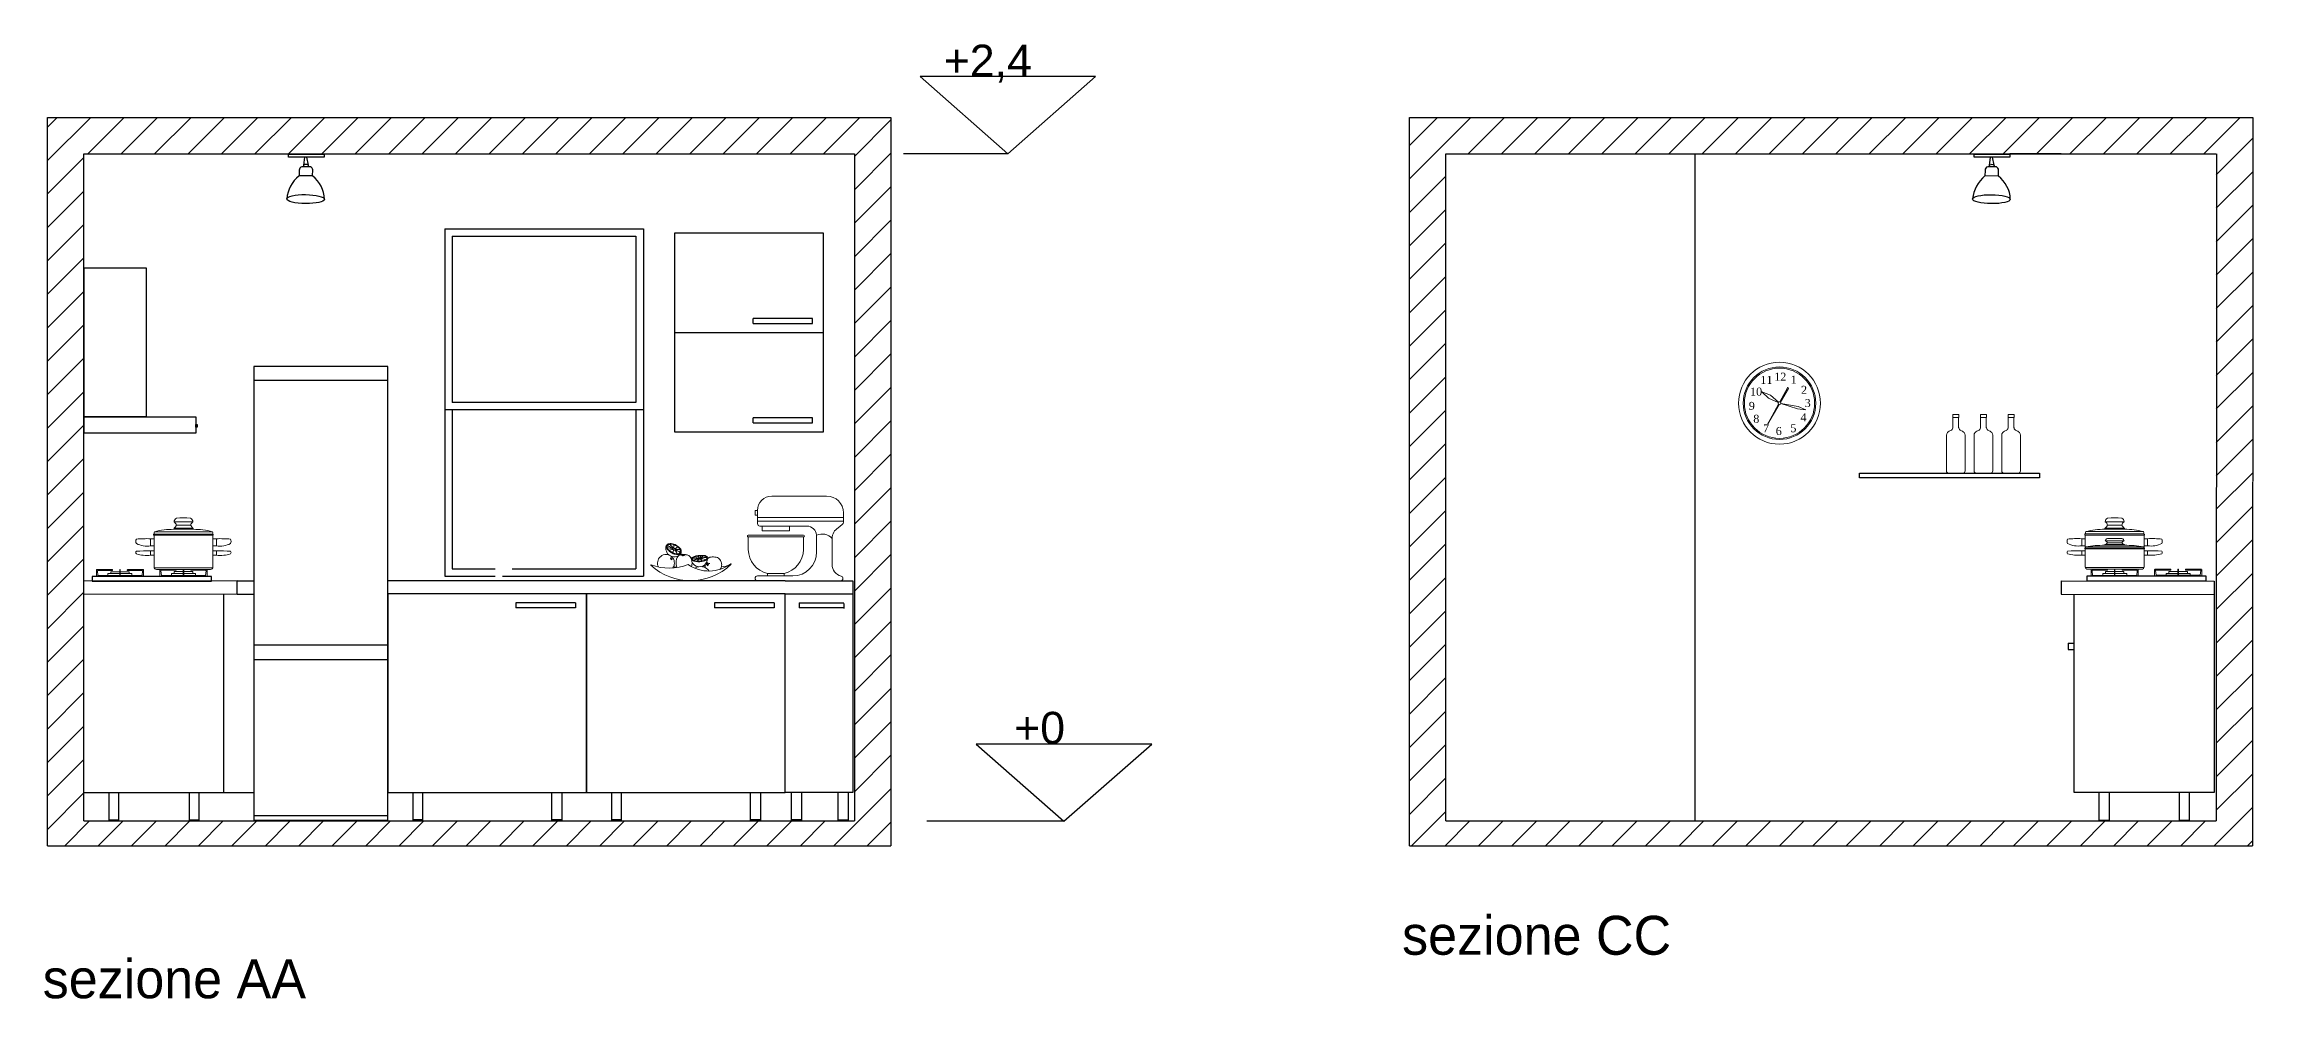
# Model space of a CAD drawing. Header units: inches. Extents: x 17 to 5794, y -332 to 770.
# Drawn here: x 3092 to 3981, y -332 to 53 of the extents above; entities that cross this region are included whole.
import ezdxf

# ---------------------------------------------------------------- set-up
doc = ezdxf.new("R2010")
doc.units = ezdxf.units.IN
doc.header["$MEASUREMENT"] = 0
doc.layers.get('Defpoints').update_dxf_attribs({"color": 6})
for name, color, linetype in [('A-ANNO-SYMB', 3, 'Continuous'), ('A-DOOR-FULL', 4, 'Continuous'), ('A-FURN', 5, 'Continuous'), ('A-SECT-MCUT', 7, 'Continuous'), ('A-WALL-FULL-INTR', 7, 'Continuous'), ('G-ANNO-DIM', 3, 'Continuous'), ('tratt', 2, 'Continuous')]:
    doc.layers.add(name, color=color, linetype=linetype)
doc.layers.add('accessori', color=9, linetype='Continuous', lineweight=13)
doc.styles.add('STYLE5', font='dutchi.ttf')
doc.styles.add('underline', font='arial.ttf')

msp = doc.modelspace()

# ---------------------------------------------------------------- hatches: boundary and pattern name
at = {"layer": 'Defpoints'}
h = msp.add_hatch(dxfattribs=at)
h.set_pattern_fill('ANSI31', color=256, scale=3)
h.set_pattern_definition([(45, (-141.719, -1706.815), (-6.735192, 6.735192), [])])
h.paths.add_polyline_path([(3432.558, 22.992), (3092.891, 22.992), (3092.891, -270.341), (3432.558, -270.341)])
h.paths.add_polyline_path([(3417.854, 8.337), (3417.854, -260.34), (3107.545, -260.34), (3107.545, 8.337)], flags=16)
h = msp.add_hatch(dxfattribs=at)
h.set_pattern_fill('ANSI31', color=256, scale=3)
h.set_pattern_definition([(45, (414.476, -2676.483), (-6.735192, 6.735192), [])])
h.paths.add_polyline_path([(3981.123, 22.992), (3641.456, 22.992), (3641.456, -270.341), (3981.123, -270.341)])
h.paths.add_polyline_path([(3966.419, 8.337), (3966.419, -260.34), (3656.11, -260.34), (3656.11, 8.337)], flags=16)

# ---------------------------------------------------------------- linework, layer by layer
at = {"layer": 'A-DOOR-FULL'}
for p, q in [((3252.856, -21.842), (3332.856, -21.842)), ((3252.856, -21.842), (3252.856, -161.842)), ((3255.856, -24.842), (3255.856, -91.842)), ((3255.856, -24.842), (3329.856, -24.842)), ((3329.856, -24.842), (3329.856, -91.842)), ((3332.856, -21.842), (3332.856, -161.842)), ((3255.856, -94.842), (3255.856, -158.842)), ((3329.856, -94.842), (3329.856, -158.842)), ((3255.856, -158.842), (3273.121, -158.842)), ((3279.954, -158.842), (3329.856, -158.842)), ((3252.856, -161.842), (3273.121, -161.842)), ((3276.117, -161.842), (3332.856, -161.842))]:
    msp.add_line(p, q, dxfattribs=at)
for points in [[(3332.856, -94.842), (3252.856, -94.842)], [(3329.856, -91.842), (3255.856, -91.842)]]:
    msp.add_lwpolyline(points, dxfattribs=at)
at = {"layer": 'A-FURN'}
for p, q in [((3194.228, 1.697), (3194.155, -0.547)), ((3198.808, 3.104), (3195.317, 3.162)), ((3196.047, 3.832), (3196.455, 6.948)), ((3197.923, 3.816), (3197.251, 6.961)), ((3199.611, -0.588), (3199.687, 1.846)), ((3873.302, 1.666), (3873.229, -0.579)), ((3877.882, 3.073), (3874.391, 3.131)), ((3875.121, 3.801), (3875.529, 6.917)), ((3876.997, 3.784), (3876.326, 6.93)), ((3878.685, -0.62), (3878.761, 1.814)), ((3199.611, -0.588), (3194.155, -0.547)), ((3878.685, -0.62), (3873.229, -0.579)), ((3401.029, -58.053), (3377.029, -58.053)), ((3377.029, -60.053), (3377.029, -58.053)), ((3377.029, -60.053), (3401.029, -60.053)), ((3401.029, -60.053), (3401.029, -58.053)), ((3345.404, -63.625), (3405.404, -63.625)), ((3176, -77.298), (3176, -259.998)), ((3230, -77.298), (3176, -77.298)), ((3230, -259.998), (3230, -77.298)), ((3230, -82.903), (3176, -82.903)), ((3401.029, -98.053), (3377.029, -98.053)), ((3377.029, -100.053), (3377.029, -98.053)), ((3377.029, -100.053), (3401.029, -100.053)), ((3401.029, -100.053), (3401.029, -98.053)), ((3169.219, -163.707), (3107.538, -163.79)), ((3169.226, -169.047), (3169.219, -163.707)), ((3169.219, -163.707), (3176, -163.707)), ((3310, -163.625), (3230, -163.625)), ((3310, -168.958), (3230, -168.958)), ((3230, -168.958), (3230, -248.958)), ((3390, -163.625), (3310, -163.625)), ((3310, -248.958), (3310, -168.958)), ((3390, -168.958), (3310, -168.958)), ((3310, -168.958), (3310, -248.958)), ((3390, -163.625), (3417.223, -163.625)), ((3390, -248.958), (3390, -168.958)), ((3390, -168.958), (3417.223, -168.958)), ((3390, -248.958), (3390, -168.958)), ((3417.223, -163.625), (3417.223, -248.958)), ((3903.92, -163.707), (3903.913, -169.04)), ((3903.92, -163.707), (3965.601, -163.79)), ((3965.601, -163.79), (3965.593, -248.958)), ((3169.226, -169.04), (3107.545, -169.123)), ((3163.893, -248.958), (3163.893, -169.047)), ((3169.226, -169.047), (3176, -169.047)), ((3281.515, -172.53), (3281.515, -174.53)), ((3305.515, -172.53), (3281.515, -172.53)), ((3305.515, -174.53), (3281.515, -174.53)), ((3305.515, -172.53), (3305.515, -174.53)), ((3361.515, -172.53), (3361.515, -174.53)), ((3385.515, -172.53), (3361.515, -172.53)), ((3385.515, -174.53), (3361.515, -174.53)), ((3385.515, -172.53), (3385.515, -174.53)), ((3395.586, -172.51), (3413.586, -172.51)), ((3395.586, -172.51), (3395.586, -174.51)), ((3413.586, -174.51), (3395.586, -174.51)), ((3413.586, -172.852), (3413.586, -174.852)), ((3903.913, -169.04), (3965.593, -169.123)), ((3909.246, -248.958), (3909.246, -169.047)), ((3230, -189.603), (3176, -189.603)), ((3230, -195.433), (3176, -195.433)), ((3906.783, -188.778), (3906.783, -191.278)), ((3906.783, -188.778), (3909.246, -188.778)), ((3906.783, -191.278), (3909.246, -191.278)), ((3107.545, -248.958), (3163.893, -248.958)), ((3117.545, -248.958), (3117.545, -259.998)), ((3121.545, -259.998), (3121.545, -248.958)), ((3149.893, -248.958), (3149.893, -259.998)), ((3153.893, -259.998), (3153.893, -248.958)), ((3163.893, -248.958), (3176, -248.958)), ((3230, -248.958), (3310, -248.958)), ((3230, -248.958), (3240, -248.958)), ((3240, -248.958), (3240, -259.998)), ((3244, -259.998), (3244, -248.958)), ((3244, -248.958), (3296, -248.958)), ((3296, -259.998), (3296, -248.958)), ((3300, -248.958), (3300, -259.998)), ((3310, -248.958), (3390, -248.958)), ((3320, -248.958), (3320, -259.998)), ((3324, -259.998), (3324, -248.958)), ((3324, -248.958), (3376, -248.958)), ((3376, -259.998), (3376, -248.958)), ((3380, -248.958), (3380, -259.998)), ((3417.223, -248.958), (3390, -248.958)), ((3392.565, -259.998), (3392.565, -248.958)), ((3396.565, -248.958), (3396.565, -259.998)), ((3411.387, -259.998), (3411.387, -248.958)), ((3415.387, -248.958), (3415.387, -259.998)), ((3965.593, -248.958), (3909.246, -248.958)), ((3919.246, -259.998), (3919.246, -248.958)), ((3923.246, -248.958), (3923.246, -259.998)), ((3951.593, -259.998), (3951.593, -248.958)), ((3955.593, -248.958), (3955.593, -259.998)), ((3121.545, -259.998), (3117.545, -259.998)), ((3153.893, -259.998), (3149.893, -259.998)), ((3176, -258.233), (3230, -258.233)), ((3176, -259.998), (3230, -259.998)), ((3244, -259.983), (3240, -259.983)), ((3300, -259.983), (3296, -259.983)), ((3324, -259.983), (3320, -259.983)), ((3380, -259.983), (3376, -259.983)), ((3396.565, -259.983), (3392.565, -259.983)), ((3415.387, -259.998), (3411.387, -259.998)), ((3919.246, -259.998), (3923.246, -259.998)), ((3951.593, -259.998), (3955.593, -259.998))]:
    msp.add_line(p, q, dxfattribs=at)
for points in [[(3189.858, 8.235), (3204.225, 8.235), (3204.225, 6.961), (3189.858, 6.961)], [(3868.932, 8.203), (3883.299, 8.203), (3883.299, 6.93), (3868.932, 6.93)], [(3345.404, -103.625), (3405.404, -103.625), (3405.404, -23.625), (3345.404, -23.625)], [(3132.653, -97.623), (3107.653, -97.623), (3107.653, -37.623), (3132.653, -37.623)], [(3152.653, -104.123), (3107.653, -104.123), (3107.653, -97.623), (3152.653, -97.623)], [(3153.153, -101.715), (3152.653, -101.715), (3152.653, -100.715), (3153.153, -100.715)], [(3822.731, -120.333), (3895.306, -120.333), (3895.306, -122.136), (3822.731, -122.136)], [(3158.867, -161.885), (3110.771, -161.885), (3110.771, -163.783), (3158.867, -163.783)], [(3962.367, -161.823), (3914.272, -161.823), (3914.272, -163.721), (3962.367, -163.721)]]:
    msp.add_lwpolyline(points, close=True, dxfattribs=at)
for centre, radius, start, end in [((3195.734, 1.715), 1.506, 106.064855, 180.684098), ((3196.68, 3.348), 0.797, 142.577238, 194.243942), ((3196.968, 1.924), 2.119, 63.217054, 115.762374), ((3197.124, 3.5), 0.859, 333.736724, 21.583711), ((3198.192, 1.738), 1.499, 4.115978, 65.711837), ((3874.808, 1.684), 1.506, 106.064855, 180.684098), ((3875.754, 3.317), 0.797, 142.577238, 194.243942), ((3876.042, 1.893), 2.119, 63.217054, 115.762374), ((3876.198, 3.468), 0.859, 333.736724, 21.583711), ((3877.266, 1.706), 1.499, 4.115978, 65.711837), ((3203.182, -11.352), 14.08, 129.879446, 173.692477), ((3192.168, -10.329), 12.259, 1.643489, 52.615239), ((3882.256, -11.383), 14.08, 129.879446, 173.692477), ((3871.242, -10.36), 12.259, 1.643489, 52.615239), ((3368.113, -156.93), 0.077, 314.248879, 122.333331)]:
    msp.add_arc(centre, radius, start, end, dxfattribs=at)
for centre in [(3196.805, -9.891), (3875.879, -9.923)]:
    msp.add_ellipse(centre, major_axis=(7.617, -0.086), ratio=0.2363001, dxfattribs=at)
at = {"layer": 'A-SECT-MCUT'}
for p, q in [((3092.891, -270.341), (3092.891, 22.992)), ((3432.612, 22.992), (3432.505, -270.341)), ((3641.456, -270.341), (3641.456, 22.992)), ((3981.176, 22.992), (3981.07, -270.341)), ((3107.545, -260.34), (3107.545, 8.337)), ((3417.952, 8.337), (3417.854, -260.34)), ((3656.11, -260.34), (3656.11, 8.337)), ((3966.517, 8.337), (3966.419, -260.34))]:
    msp.add_line(p, q, dxfattribs=at)
at = {"layer": 'A-SECT-MCUT', "linetype": 'ByBlock', "ltscale": 11}
for p, q in [((3092.891, 22.992), (3432.612, 22.992)), ((3641.456, 22.992), (3981.176, 22.992)), ((3107.545, -260.34), (3417.854, -260.34)), ((3656.11, -260.34), (3966.419, -260.34)), ((3092.891, -270.341), (3432.505, -270.341)), ((3641.456, -270.341), (3981.07, -270.341))]:
    msp.add_line(p, q, dxfattribs=at)
at = {"layer": 'A-WALL-FULL-INTR'}
for p, q in [((3107.545, 8.337), (3417.854, 8.337)), ((3656.11, 8.337), (3966.419, 8.337))]:
    msp.add_line(p, q, dxfattribs=at)
at = {"layer": 'A-WALL-FULL-INTR', "linetype": 'ByBlock', "ltscale": 11}
msp.add_line((3756.419, 8.337), (3756.419, -260.34), dxfattribs=at)
at = {"layer": 'accessori'}
for p, q in [((3783.342, -87.593), (3786.079, -90.044)), ((3786.929, -88.819), (3783.342, -87.593)), ((3790.099, -91.736), (3786.929, -88.819)), ((3790.624, -91.564), (3793.82, -85.708)), ((3794.197, -86.179), (3790.923, -91.727)), ((3793.82, -85.708), (3794.197, -86.179)), ((3785.796, -100.415), (3790.108, -92.511)), ((3790.369, -92.666), (3785.796, -100.415)), ((3786.079, -90.044), (3790.003, -91.88)), ((3797.774, -94.372), (3791.056, -92.287)), ((3791.072, -92.217), (3798.046, -93.441)), ((3801.174, -94.73), (3797.774, -94.372)), ((3798.046, -93.441), (3801.174, -94.73)), ((3406.682, -129.508), (3384.633, -129.508)), ((3151.407, -139.919), (3143.817, -139.919)), ((3150.458, -141.247), (3144.766, -141.247)), ((3377.868, -137.24), (3377.868, -135.307)), ((3378.834, -135.307), (3377.868, -135.307)), ((3378.834, -137.24), (3377.868, -137.24)), ((3378.834, -140.623), (3378.834, -135.307)), ((3413.447, -138.132), (3378.834, -138.132)), ((3413.447, -139.582), (3378.834, -139.582)), ((3398.79, -141.589), (3379.801, -141.589)), ((3380.767, -141.589), (3380.767, -143.522)), ((3391.712, -141.589), (3391.712, -143.522)), ((3412.964, -140.902), (3411.4, -142.32)), ((3413.447, -136.274), (3413.447, -140.065)), ((3929.322, -139.891), (3921.732, -139.891)), ((3928.373, -141.219), (3922.681, -141.219)), ((3134.33, -146.702), (3134.33, -149.549)), ((3159.471, -145.279), (3135.753, -145.279)), ((3159.281, -143.856), (3135.942, -143.856)), ((3159.281, -144.805), (3135.942, -144.805)), ((3151.597, -142.908), (3143.672, -142.907)), ((3151.453, -142.433), (3143.817, -142.433)), ((3160.894, -146.702), (3160.894, -149.549)), ((3397.354, -145.262), (3375.125, -145.262)), ((3397.354, -145.987), (3375.125, -145.987)), ((3375.125, -145.987), (3375.125, -151.061)), ((3391.712, -143.522), (3380.767, -143.522)), ((3397.354, -145.987), (3397.354, -151.061)), ((3402.672, -145.252), (3402.672, -152.027)), ((3408.871, -157.027), (3408.871, -146.569)), ((3912.245, -146.674), (3912.245, -149.521)), ((3937.386, -145.251), (3913.668, -145.251)), ((3913.668, -150.754), (3937.386, -150.754)), ((3937.196, -143.828), (3913.858, -143.828)), ((3937.196, -144.777), (3913.858, -144.777)), ((3913.858, -149.9), (3937.196, -149.9)), ((3913.858, -150.469), (3937.196, -150.469)), ((3921.541, -149.331), (3929.467, -149.331)), ((3929.513, -142.88), (3921.587, -142.879)), ((3921.686, -149.046), (3929.322, -149.046)), ((3929.368, -142.405), (3921.732, -142.405)), ((3921.732, -147.538), (3929.322, -147.538)), ((3922.681, -148.335), (3928.373, -148.335)), ((3938.809, -146.674), (3938.809, -149.521)), ((3121.932, -159.988), (3118.313, -159.988)), ((3118.313, -159.988), (3118.313, -160.747)), ((3125.74, -159.988), (3122.121, -159.988)), ((3125.74, -159.988), (3125.74, -160.747)), ((3134.33, -151.636), (3134.33, -153.343)), ((3134.33, -151.636), (3135.753, -151.636)), ((3135.753, -153.343), (3134.33, -153.343)), ((3159.426, -158.374), (3135.797, -158.374)), ((3147.517, -159.954), (3143.898, -159.954)), ((3143.898, -159.954), (3143.898, -160.713)), ((3151.325, -159.954), (3147.707, -159.954)), ((3151.325, -159.954), (3151.325, -160.713)), ((3159.471, -151.636), (3160.894, -151.636)), ((3160.894, -153.343), (3159.471, -153.343)), ((3160.894, -151.636), (3160.894, -153.343)), ((3912.245, -151.608), (3912.245, -153.315)), ((3912.245, -151.608), (3913.668, -151.608)), ((3913.668, -153.315), (3912.245, -153.315)), ((3937.341, -158.346), (3913.713, -158.346)), ((3914.617, -159.008), (3936.437, -159.008)), ((3925.432, -159.926), (3921.813, -159.926)), ((3921.813, -159.926), (3921.813, -160.685)), ((3929.241, -159.926), (3925.622, -159.926)), ((3929.241, -159.926), (3929.241, -160.685)), ((3937.386, -151.608), (3938.809, -151.608)), ((3938.809, -153.315), (3937.386, -153.315)), ((3938.809, -151.608), (3938.809, -153.315)), ((3951.017, -159.891), (3947.399, -159.891)), ((3947.399, -159.891), (3947.399, -160.65)), ((3954.826, -159.891), (3951.207, -159.891)), ((3954.826, -159.891), (3954.826, -160.65)), ((3113.123, -161.506), (3121.932, -161.506)), ((3117.195, -160.747), (3117.195, -161.506)), ((3121.932, -160.747), (3117.195, -160.747)), ((3126.858, -160.747), (3122.121, -160.747)), ((3122.121, -161.506), (3130.93, -161.506)), ((3126.858, -160.747), (3126.858, -161.506)), ((3138.708, -161.472), (3147.517, -161.472)), ((3142.78, -160.713), (3142.78, -161.472)), ((3147.517, -160.713), (3142.78, -160.713)), ((3152.443, -160.713), (3147.707, -160.713)), ((3147.707, -161.472), (3156.515, -161.472)), ((3152.443, -160.713), (3152.443, -161.472)), ((3393.007, -161.692), (3378.834, -161.692)), ((3412.32, -163.625), (3378.834, -163.625)), ((3382.857, -160.725), (3382.857, -161.692)), ((3387.689, -160.725), (3384.79, -160.725)), ((3387.689, -161.692), (3384.79, -161.692)), ((3389.622, -160.725), (3389.622, -161.692)), ((3916.623, -161.444), (3925.432, -161.444)), ((3920.695, -160.685), (3920.695, -161.444)), ((3925.432, -160.685), (3920.695, -160.685)), ((3930.359, -160.685), (3925.622, -160.685)), ((3925.622, -161.444), (3934.431, -161.444)), ((3930.359, -160.685), (3930.359, -161.444)), ((3942.208, -161.409), (3951.017, -161.409)), ((3946.28, -160.65), (3946.28, -161.409)), ((3951.017, -160.65), (3946.28, -160.65)), ((3955.944, -160.65), (3951.207, -160.65)), ((3951.207, -161.409), (3960.016, -161.409)), ((3955.944, -160.65), (3955.944, -161.409))]:
    msp.add_line(p, q, dxfattribs=at)
at = {"layer": 'accessori', "linetype": 'Continuous'}
for p, q in [((3860.309, -96.692), (3860.309, -97.804)), ((3860.309, -96.692), (3862.735, -96.692)), ((3860.309, -97.804), (3860.384, -97.804)), ((3860.309, -97.804), (3862.735, -97.804)), ((3860.384, -97.804), (3860.384, -101.654)), ((3862.661, -97.804), (3862.661, -101.654)), ((3862.735, -97.804), (3862.735, -96.692)), ((3871.438, -96.692), (3873.864, -96.692)), ((3871.438, -96.692), (3871.438, -97.804)), ((3871.438, -97.804), (3873.864, -97.804)), ((3871.438, -97.804), (3871.512, -97.804)), ((3871.512, -97.804), (3871.512, -101.654)), ((3873.79, -97.804), (3873.79, -101.654)), ((3873.864, -97.804), (3873.864, -96.692)), ((3882.567, -96.692), (3882.567, -97.804)), ((3882.567, -96.692), (3884.993, -96.692)), ((3882.567, -97.804), (3882.641, -97.804)), ((3882.567, -97.804), (3884.993, -97.804)), ((3882.641, -97.804), (3882.641, -101.654)), ((3884.919, -97.804), (3884.919, -101.654)), ((3884.993, -97.804), (3884.993, -96.692)), ((3857.753, -104.981), (3857.753, -119.353)), ((3865.291, -104.981), (3865.291, -119.353)), ((3865.291, -104.981), (3865.291, -119.353)), ((3868.882, -104.981), (3868.882, -119.353)), ((3876.42, -104.981), (3876.42, -119.353)), ((3876.42, -104.981), (3876.42, -119.353)), ((3880.011, -104.981), (3880.011, -119.353)), ((3887.549, -104.981), (3887.549, -119.353)), ((3887.549, -104.981), (3887.549, -119.353)), ((3858.733, -120.333), (3861.522, -120.333)), ((3864.312, -120.333), (3861.522, -120.333)), ((3869.862, -120.333), (3872.651, -120.333)), ((3875.441, -120.333), (3872.651, -120.333)), ((3880.99, -120.333), (3883.78, -120.333)), ((3886.57, -120.333), (3883.78, -120.333))]:
    msp.add_line(p, q, dxfattribs=at)
at = {"layer": 'accessori'}
for points in [[(3135.753, -149.549), (3134.33, -149.549, -0.1573889), (3128.637, -148.663, -0.2194074), (3128.637, -146.864, -0.0329245), (3134.33, -146.702), (3135.753, -146.702)], [(3151.597, -142.907, -0.0608976), (3159.281, -143.856, -0.2728287), (3159.281, -144.805, -0.8730817), (3159.471, -145.279), (3159.471, -158.087, -0.4142136), (3158.522, -159.036), (3136.701, -159.036, -0.4142136), (3135.753, -158.087), (3135.753, -145.279, -1.2119052), (3135.942, -144.805, -0.2728287), (3135.942, -143.856, -0.0612609), (3143.672, -142.907, -0.0612609)], [(3159.471, -146.702), (3160.894, -146.702, -0.0329245), (3166.586, -146.864, -0.2194074), (3166.586, -148.663, -0.1573889), (3160.894, -149.549), (3159.471, -149.549)], [(3343.264, -153.304, -0.2196672), (3342.287, -152.083, -0.1257382), (3341.907, -150.767, -0.1934442), (3342.281, -149.23)], [(3342.179, -149.941, -0.4052327), (3342.848, -148.79, -0.1118742), (3344.548, -148.697, -0.1252121), (3346.649, -149.727, -0.0153689), (3347.265, -150.195, -0.0699605), (3347.921, -150.89, -0.1454616), (3348.081, -152.228, -0.2552133), (3347.613, -152.91, -0.1465984), (3345.686, -152.977, -0.0937088), (3344.2, -152.348, -0.0705656), (3342.728, -151.158, -0.211187), (3342.179, -149.941)], [(3344.244, -150.272, -0.0259387), (3344.633, -150.5, -0.5770119), (3344.593, -150.623, -0.1641827), (3344.289, -150.635, 0.0809162), (3342.637, -150.387, 0.3335446), (3342.609, -150.548, 0.1760281), (3343.385, -151.407, -0.3819051), (3343.389, -151.28, -0.0744886), (3344.288, -151.019, 0.1857747), (3344.762, -150.865, 0.3966691), (3344.678, -150.728, 0.0232363), (3344.304, -150.668, 0.0483173), (3343.473, -150.444)], [(3346.562, -149.957, -0.0596731), (3346.053, -150.394, -0.1794015), (3345.438, -150.595, -0.3679919), (3345.203, -150.467, 0.0049092), (3345.15, -150.325, -0.0308245), (3345.197, -149.699, -0.1614932), (3345.197, -149.302, 0.2175777), (3345.165, -149.62, -0.0827133), (3345.036, -150.378, -0.4512109), (3344.838, -150.325, 0.0453636), (3344.602, -150.066, 0.0127085), (3343.957, -149.431, -0.0848838), (3343.679, -149.032, 0.1219388), (3343.476, -148.983, 0.113051), (3342.868, -149.15, 0.183536), (3342.637, -149.493, -0.0355469), (3344.244, -150.272, -0.0423082), (3344.694, -150.447, 0.6928401), (3344.785, -150.386, 0.1025415), (3344.718, -150.242, 0.0098416), (3344.049, -149.542, -0.1460465), (3343.679, -149.032, -0.4144071), (3343.728, -148.962, -0.168314), (3345.147, -149.165, -0.2429879), (3345.197, -149.302, -0.1949847), (3345.437, -149.256, -0.1246909), (3346.542, -149.906, 0.4655358), (3346.614, -149.975, -0.1658659), (3347.292, -150.485, 0.2534136), (3347.406, -150.591, -0.1516839), (3347.703, -151.071, -0.3431676), (3347.635, -151.17, 0.0606499), (3346.48, -151.017)], [(3344.782, -152.253, 0.0758519), (3345.006, -151.489, -0.1406601), (3345.151, -151.162, -0.3603056), (3345.423, -151.184, -0.0826118), (3345.622, -151.415, -0.0910138), (3346.196, -152.17)], [(3346.891, -151.699, -0.0214347), (3346.129, -151.397, 0.0533912), (3345.718, -151.196, 0.688602), (3345.6, -151.29, -0.059615), (3346.173, -152.129, -0.0421386), (3346.37, -152.571, 0.421541), (3346.484, -152.716, 0.1954541), (3347.391, -152.563, 0.3733933), (3347.627, -152.236, 0.7305078), (3347.551, -152.114, 0.063268), (3346.183, -151.37, -0.1216749), (3345.797, -151.098, -0.9775388), (3345.839, -151, -0.0152384), (3346.482, -151.017)], [(3913.668, -149.521), (3912.245, -149.521, -0.1573889), (3906.553, -148.636, -0.2194074), (3906.552, -146.837, -0.0329245), (3912.245, -146.674), (3913.668, -146.674)], [(3913.668, -150.485), (3913.668, -145.251, -1.2119052), (3913.858, -144.777, -0.2728287), (3913.858, -143.828, -0.0612609), (3921.587, -142.879)], [(3937.386, -150.754), (3937.386, -158.059, -0.4142136), (3936.437, -159.008), (3914.617, -159.008, -0.4142136), (3913.668, -158.059), (3913.668, -150.754)], [(3929.513, -142.879, -0.0608976), (3937.196, -143.828, -0.2728287), (3937.196, -144.777, -0.8730817), (3937.386, -145.251), (3937.386, -150.447)], [(3937.386, -146.674), (3938.809, -146.674, -0.0329245), (3944.502, -146.837, -0.2194074), (3944.501, -148.636, -0.1573889), (3938.809, -149.521), (3937.386, -149.521)], [(3112.539, -161.885), (3112.539, -159.26, -0.4142136), (3112.729, -159.07), (3118.787, -159.07, -0.453808), (3119.071, -159.45), (3113.109, -159.45, 0.4142136), (3112.919, -159.639), (3113.123, -161.506)], [(3131.514, -161.885), (3131.514, -159.26, 0.4142136), (3131.324, -159.07), (3125.266, -159.07, 0.453808), (3124.982, -159.45), (3130.944, -159.45, -0.4142136), (3131.134, -159.639), (3130.93, -161.506)], [(3138.125, -161.851), (3138.125, -159.225, -0.4142136), (3138.314, -159.036), (3144.373, -159.036, -0.453808), (3144.656, -159.415), (3138.694, -159.415, 0.4142136), (3138.504, -159.605), (3138.708, -161.472)], [(3157.099, -161.851), (3157.099, -159.225, 0.4142136), (3156.909, -159.036), (3150.851, -159.036, 0.453808), (3150.567, -159.415), (3156.53, -159.415, -0.4142136), (3156.719, -159.605), (3156.515, -161.472)], [(3368.113, -156.853, -0.3196975), (3350.905, -157.062, -0.1876238), (3335.942, -157.204, 0.8220897), (3335.862, -157.333, 0.400305), (3368.167, -156.985)], [(3346.48, -158.282, -0.0698927), (3346.254, -157.708, -0.0934733), (3346.186, -154.994, -0.2068037), (3347.021, -153.576)], [(3347.469, -153.235, -0.1849235), (3349.526, -153.095, -0.117874), (3350.775, -153.339, -0.1887802), (3351.929, -154.37, -0.177722), (3352.431, -157.233)], [(3352.431, -157.233, -0.0442883), (3352.199, -157.865, -0.0442883)], [(3352.213, -154.96, -0.2411021), (3352.51, -154.245, -0.1322888), (3355.71, -153.405, -0.043816), (3357.362, -153.445, -0.2138266), (3358.771, -154.211, -0.3203829), (3358.747, -154.928)], [(3355.106, -157.973, -0.0564579), (3354.199, -157.768, -0.2861374), (3352.213, -154.96, 0.1619699), (3353.185, -155.718, 0.1069503), (3356.473, -155.891, 0.1268061), (3358.747, -154.928, -0.1077799), (3357.881, -156.83, -0.1966037), (3356.374, -157.916)], [(3355.801, -153.6, -0.0761763), (3356.552, -153.63, -0.0901114), (3357.468, -153.69, -0.242563), (3357.979, -153.9, -0.3204599), (3358.355, -154.275, -0.2467062), (3358.37, -154.831, -0.0918013), (3357.874, -155.176, -0.1180665), (3356.582, -155.627, -0.082388), (3354.854, -155.777, -0.1160849), (3353.682, -155.642, -0.0841813), (3353.049, -155.383, -0.2481723), (3352.631, -154.816, -0.3883464), (3352.916, -154.351, -0.1463515), (3353.532, -154.035, -0.0695964), (3354.824, -154.487, -0.0703294), (3354.984, -154.572, -0.5491836), (3354.994, -154.628, -0.1070332), (3354.601, -154.685, 0.0782541), (3352.707, -154.603, 0.2116659), (3352.632, -154.656)], [(3353.226, -155.482, -0.3777422), (3353.345, -155.357, -0.1303328), (3354.854, -154.906, -0.1248124), (3355.083, -154.89, -0.3772407), (3355.141, -154.956, -0.1797645), (3355.054, -155.108, 0.0387194), (3354.897, -155.281, 0.1245707), (3354.658, -155.792, 0.0330268), (3354.703, -155.654, -0.1263845), (3355.272, -154.941, -0.2110474), (3355.508, -154.844, -0.2055359), (3355.767, -154.918, -0.0363293), (3356.155, -155.199)], [(3357.798, -157.216, -0.0178454), (3357.815, -156.93, -0.0178454)], [(3358.866, -154.652, -0.1933422), (3360.589, -154.049, -0.1071134), (3362.691, -154.302, -0.1759587), (3363.917, -155.469, -0.1358188), (3364.365, -156.772, -0.1745798), (3364.17, -158.27, -0.167128), (3363.707, -159.059)], [(3916.04, -161.823), (3916.04, -159.198, -0.4142136), (3916.23, -159.008), (3922.288, -159.008, -0.453808), (3922.572, -159.387), (3916.609, -159.387, 0.4142136), (3916.419, -159.577), (3916.623, -161.444)], [(3935.014, -161.823), (3935.014, -159.198, 0.4142136), (3934.824, -159.008), (3928.766, -159.008, 0.453808), (3928.482, -159.387), (3934.445, -159.387, -0.4142136), (3934.635, -159.577), (3934.431, -161.444)], [(3941.625, -161.789), (3941.625, -159.163, -0.4142136), (3941.815, -158.973), (3947.873, -158.973, -0.453808), (3948.157, -159.353), (3942.194, -159.353, 0.4142136), (3942.004, -159.543), (3942.208, -161.409)], [(3960.599, -161.789), (3960.599, -159.163, 0.4142136), (3960.41, -158.973), (3954.351, -158.973, 0.453808), (3954.068, -159.353), (3960.03, -159.353, -0.4142136), (3960.22, -159.543), (3960.016, -161.409)]]:
    msp.add_lwpolyline(points, format="xyb", dxfattribs=at)
for points in [[(3122.121, -161.885), (3122.121, -159.07), (3121.932, -159.07), (3121.932, -161.885)], [(3147.707, -161.851), (3147.707, -159.036), (3147.517, -159.036), (3147.517, -161.851)], [(3925.622, -161.823), (3925.622, -159.008), (3925.432, -159.008), (3925.432, -161.823)], [(3951.207, -161.789), (3951.207, -158.973), (3951.017, -158.973), (3951.017, -161.789)]]:
    msp.add_lwpolyline(points, dxfattribs=at)
msp.add_lwpolyline([(3389.622, -160.725), (3382.857, -160.725), (3382.857, -161.692), (3389.622, -161.692)], close=True, dxfattribs=at)
for radius in [16.5, 14.615, 14.143, 0.566]:
    msp.add_circle((3790.515, -92.119), radius, dxfattribs=at)
at = {"layer": 'accessori', "linetype": 'Continuous'}
for centre, radius, start, end in [((3859.237, -104.981), 1.484, 136.173736, 180), ((3858.542, -101.551), 1.856, 301.378514, 343.959864), ((3858.9, -101.654), 1.484, 343.959864, 0), ((3864.145, -101.654), 1.484, 180, 196.040136), ((3864.503, -101.551), 1.856, 196.040136, 238.621486), ((3863.808, -104.981), 1.484, 360, 43.826264), ((3870.366, -104.981), 1.484, 136.173736, 180), ((3869.67, -101.551), 1.856, 301.378514, 343.959864), ((3870.029, -101.654), 1.484, 343.959864, 0), ((3875.274, -101.654), 1.484, 180, 196.040136), ((3875.632, -101.551), 1.856, 196.040136, 238.621486), ((3874.936, -104.981), 1.484, 360, 43.826264), ((3881.495, -104.981), 1.484, 136.173736, 180), ((3880.799, -101.551), 1.856, 301.378514, 343.959864), ((3881.157, -101.654), 1.484, 343.959864, 0), ((3886.403, -101.654), 1.484, 180, 196.040136), ((3886.761, -101.551), 1.856, 196.040136, 238.621486), ((3886.065, -104.981), 1.484, 360, 43.826264), ((3858.733, -119.353), 0.979, 180, 270), ((3864.312, -119.353), 0.979, 270, 0), ((3869.862, -119.353), 0.979, 180, 270), ((3875.441, -119.353), 0.979, 270, 0), ((3880.99, -119.353), 0.979, 180, 270), ((3886.57, -119.353), 0.979, 270, 0)]:
    msp.add_arc(centre, radius, start, end, dxfattribs=at)
at = {"layer": 'accessori'}
for centre, radius, start, end in [((3384.633, -135.307), 5.799, 90, 180), ((3406.682, -136.274), 6.765, 0, 90), ((3145.548, -139.945), 1.731, 116.858152, 179.131081), ((3142.361, -141.962), 2.509, 16.554124, 54.521232), ((3141.991, -140), 3.042, 306.88754, 335.792843), ((3147.612, -178.136), 39.836, 85.902944, 94.097056), ((3149.676, -139.945), 1.731, 0.868919, 63.141848), ((3152.863, -141.962), 2.509, 125.478768, 163.445876), ((3156.259, -137.391), 6.966, 213.615336, 226.374225), ((3379.801, -140.623), 0.966, 180, 270), ((3398.565, -145.715), 4.132, 6.438539, 86.88307), ((3413.703, -146.569), 4.832, 118.464428, 180), ((3412.481, -140.065), 0.966, 299.996265, 0), ((3923.463, -139.917), 1.731, 116.858152, 179.131081), ((3920.276, -141.934), 2.509, 16.554124, 54.521232), ((3919.906, -139.972), 3.042, 306.88754, 335.792843), ((3925.527, -178.108), 39.836, 85.902944, 94.097056), ((3927.591, -139.917), 1.731, 0.868919, 63.141848), ((3930.778, -141.934), 2.509, 125.478768, 163.445876), ((3934.174, -137.363), 6.966, 213.615336, 226.374225), ((3144.654, -142.948), 0.983, 148.422503, 177.648014), ((3150.615, -142.948), 0.983, 2.351986, 31.577497), ((3343.674, -150.018), 1.2, 167.141446, 197.895625), ((3342.711, -149.694), 0.214, 110.01881, 195.588228), ((3342.585, -150.299), 0.102, 239.055555, 300.944445), ((3345.11, -157.798), 6.829, 91.510927, 96.910741), ((3344.939, -151.078), 0.106, 7.909787, 94.807475), ((3352.452, -151.934), 7.459, 173.293535, 176.573168), ((3345.764, -150.706), 0.127, 170.172689, 255.672287), ((3347.451, -153.38), 3.248, 116.409611, 123.904557), ((3346.072, -150.342), 0.594, 235.129908, 272.83143), ((3345.445, -149.311), 1.289, 295.780658, 329.563506), ((3345.838, -157.787), 6.857, 74.808604, 87.796086), ((3347.733, -151.175), 0.0981, 176.831695, 252.594032), ((3375.125, -145.624), 0.362, 90, 270), ((3385.291, -150.853), 10.168, 181.169551, 256.150066), ((3387.188, -150.853), 10.168, 283.849934, 358.830449), ((3397.354, -145.624), 0.362, 270, 90), ((3404.854, -150.23), 5.435, 42.349034, 113.6738), ((3922.57, -142.92), 0.983, 148.422503, 177.648014), ((3928.531, -142.92), 0.983, 2.351986, 31.577497), ((3342.666, -156.614), 4.104, 153.221091, 184.277352), ((3340.929, -156.856), 2.357, 181.576526, 211.273491), ((3343.04, -157.729), 5.009, 115.466156, 143.718062), ((3341.956, -156.194), 3.173, 65.644416, 109.706986), ((3345.462, -150.389), 3.651, 232.981175, 253.38121), ((3344.561, -150.555), 1.452, 215.932769, 244.971327), ((3342.877, -155.293), 1.167, 2.323589, 39.050263), ((3342.822, -155.585), 2.178, 39.704181, 62.876172), ((3343.023, -154.465), 0.876, 345.672627, 9.296693), ((3344.079, -154.821), 0.178, 13.874965, 158.60422), ((3345.154, -150.559), 1.782, 227.384075, 251.71789), ((3344.261, -154.743), 0.282, 166.886512, 268.161226), ((3343.967, -155.802), 0.76, 47.064031, 86.231496), ((3344.141, -154.902), 0.165, 275.424047, 48.333559), ((3345.345, -150.556), 3.457, 254.450114, 296.777677), ((3342.418, -156.282), 2.947, 16.850571, 45.11033), ((3343.731, -151.293), 1.29, 311.998137, 351.260951), ((3344.657, -152.126), 0.14, 243.525787, 328.974275), ((3342.537, -156.763), 2.806, 322.219822, 342.462277), ((3344.984, -152.209), 0.207, 176.837793, 207.367189), ((3345.33, -151.979), 0.621, 211.566995, 254.729515), ((3344.706, -165.377), 7.306, 83.663206, 87.522068), ((3345.778, -151.341), 1.381, 243.701946, 275.286369), ((3340.399, -156.461), 4.949, 346.584192, 12.050785), ((3345.466, -152.277), 5.838, 270.460163, 278.855952), ((3346.137, -152.255), 0.516, 243.308271, 287.728426), ((3346.268, -152.631), 0.118, 282.572236, 30.402994), ((3345.792, -151.504), 2.41, 297.436397, 330.809024), ((3347.586, -151.953), 0.163, 256.143367, 302.002786), ((3346.839, -151.673), 0.933, 333.357536, 14.685987), ((3347.597, -151.381), 0.154, 338.988184, 46.63668), ((3348.054, -155.719), 2.351, 75.136674, 95.497685), ((3347.463, -153.375), 0.82, 25.464738, 58.075116), ((3348.265, -153.415), 0.394, 355.206552, 54.372525), ((3348.76, -153.268), 0.133, 359.249517, 176.691256), ((3348.778, -153.438), 0.121, 184.653231, 335.343739), ((3349.27, -154.462), 1.046, 63.114171, 111.436804), ((3348.886, -153.379), 0.109, 308.208327, 86.620538), ((3354.766, -157.572), 2.645, 111.755157, 123.561516), ((3354.336, -155.188), 1.406, 97.702019, 124.908191), ((3355.924, -162.053), 4.161, 34.281428, 123.061204), ((3354.813, -157.314), 2.427, 99.408464, 115.033775), ((3354.773, -155.333), 1.66, 87.198411, 112.108865), ((3350.337, -164.736), 11.204, 66.190796, 69.866893), ((3354.345, -152.875), 2.046, 272.0017, 285.600446), ((3354.62, -155.429), 0.745, 66.910205, 91.472898), ((3344.191, -164.536), 15.146, 42.307845, 45.691606), ((3355.421, -154.898), 1.348, 74.333308, 114.881925), ((3355.161, -153.737), 0.806, 248.133113, 279.130375), ((3354.896, -154.794), 0.0517, 268.645904, 72.417216), ((3355.295, -154.4), 0.133, 267.286465, 332.170688), ((3355.661, -153.962), 0.466, 234.634531, 266.509142), ((3355.277, -154.424), 0.141, 344.252398, 35.776494), ((3355.608, -154.221), 0.207, 276.650764, 1.415573), ((3355.853, -154.836), 0.0784, 119.974348, 237.820783), ((3356.021, -154.291), 0.219, 159.925327, 219.460891), ((3353.093, -158.405), 4.433, 40.220277, 52.184783), ((3355.974, -155.343), 0.597, 78.580591, 105.65882), ((3353.881, -153.764), 1.986, 346.858181, 4.910027), ((3355.948, -154.294), 0.166, 234.82866, 284.833452), ((3356.004, -154.533), 0.0284, 96.475695, 275.818203), ((3355.458, -153.404), 1.178, 296.899507, 316.770679), ((3356.04, -154.658), 0.0428, 108.554361, 237.158467), ((3355.317, -153.555), 1.171, 305.789063, 317.239047), ((3356.145, -154.119), 0.463, 252.735424, 285.308865), ((3356.45, -153.598), 1.179, 248.443717, 253.005432), ((3356.29, -155.464), 0.886, 93.094874, 107.336246), ((3356.31, -157.659), 2.909, 61.359053, 94.292181), ((3356.22, -158.105), 3.382, 77.214896, 91.954407), ((3359.027, -157.081), 3.949, 118.986204, 136.226307), ((3357.862, -158.429), 4.18, 84.554756, 112.931417), ((3348.523, -130.326), 28.702, 285.963008, 288.850132), ((3356.421, -155.612), 0.09, 338.672769, 50.646381), ((3356.643, -156.667), 1.888, 55.775502, 80.069814), ((3349.218, -157.316), 8.58, 353.3526, 0.673092), ((3358.319, -156.523), 0.321, 200.753707, 286.361284), ((3358.65, -157.363), 0.476, 122.140845, 179.665458), ((3358.777, -156.286), 0.443, 151.042532, 241.35615), ((3358.654, -156.92), 0.261, 109.887857, 267.615848), ((3358.548, -156.936), 0.262, 291.223735, 86.27997), ((3359.011, -156.583), 0.388, 119.907732, 196.143279), ((3359.078, -157.23), 0.438, 173.562992, 245.42119), ((3359.14, -156.736), 0.495, 222.247826, 282.383247), ((3359.441, -157.456), 0.839, 72.454225, 138.933915), ((3364.096, -150.584), 7.433, 271.430302, 302.333331), ((3393.007, -152.027), 9.665, 270, 0), ((3413.703, -157.027), 4.832, 180, 256.201162), ((3378.834, -162.658), 0.966, 90, 270), ((3412.32, -162.658), 0.966, 270, 76.201162)]:
    msp.add_arc(centre, radius, start, end, dxfattribs=at)
for centre, major_axis, start_param, end_param in [((3913.795, -150.619), (-0.258, 0), 4.4671939, 7.3381639), ((3914.662, -150.185), (-0.934, 0), -0.5326928, 0.5326928), ((3921.581, -168.471), (31.9, 0), 1.5720472, 1.815337), ((3922.523, -149.355), (0.983, 0), 2.5904614, 3.1005428), ((3916.88, -146.021), (-6.966, 0), 2.3322097, 2.5548944), ((3923.463, -147.554), (1.731, 0), 2.0395595, 3.1264272), ((3920.276, -148.764), (-2.509, 0), 3.4305166, 4.0931677), ((3925.527, -170.468), (-39.836, 0), 4.6408819, 4.7838961), ((3927.591, -147.554), (1.731, 0), 0.0151655, 1.1020331), ((3930.778, -148.764), (-2.509, 0), -0.951575, -0.288924), ((3931.148, -147.586), (3.042, 0), 3.5640872, 4.0685799), ((3928.485, -149.355), (-0.983, 0), 3.1826426, 3.6927239), ((3929.473, -168.471), (-31.9, 0), 4.4678483, 4.7125859), ((3936.392, -150.185), (0.934, 0), -0.5326928, 0.5326928), ((3937.337, -150.601), (-0.26, 0), 1.7602815, 5.2839166), ((3942.55, -152.244), (-2.148, 0), 2.7093266, 3.5732665)]:
    msp.add_ellipse(centre, major_axis=major_axis, ratio=0.6, start_param=start_param, end_param=end_param, dxfattribs=at)
at = {"layer": 'accessori', "extrusion": (0, 0, -1)}
for centre, major_axis, start_param, end_param in [((3130.588, -152.272), (2.148, 0), 2.7093266, 3.5732665), ((3132.713, -177.592), (-43.291, 0), 1.4765079, 1.6081584), ((3132.855, -147.787), (9.377, 0), 1.4128397, 2.037273), ((3162.511, -177.592), (43.291, 0), 4.6750269, 4.8066774), ((3162.369, -147.787), (9.377, 0), 1.1043197, 1.728753), ((3164.635, -152.272), (-2.148, 0), 2.7099188, 3.5738588), ((3908.504, -152.244), (2.148, 0), 2.7093266, 3.5732665), ((3910.628, -177.564), (-43.291, 0), 1.4765079, 1.6081584), ((3910.77, -147.759), (9.377, 0), 1.4128397, 2.037273), ((3940.426, -177.564), (43.291, 0), 4.6750269, 4.8066774), ((3940.284, -147.759), (9.377, 0), 1.1043197, 1.728753)]:
    msp.add_ellipse(centre, major_axis=major_axis, ratio=0.6, start_param=start_param, end_param=end_param, dxfattribs=at)
at = {"layer": 'accessori', "linetype": 'Continuous'}
for points in [[(3859.508, -103.136), (3859.289, -103.235), (3858.775, -103.413), (3858.365, -103.747), (3858.167, -103.953)], [(3863.537, -103.136), (3863.756, -103.235), (3864.269, -103.413), (3864.68, -103.747), (3864.878, -103.953)], [(3870.637, -103.136), (3870.418, -103.235), (3869.904, -103.413), (3869.494, -103.747), (3869.296, -103.953)], [(3874.665, -103.136), (3874.885, -103.235), (3875.398, -103.413), (3875.809, -103.747), (3876.007, -103.953)], [(3881.766, -103.136), (3881.547, -103.235), (3881.033, -103.413), (3880.623, -103.747), (3880.424, -103.953)], [(3885.794, -103.136), (3886.014, -103.235), (3886.527, -103.413), (3886.937, -103.747), (3887.136, -103.953)]]:
    msp.add_open_spline(points, degree=3, knots=[2.0638036, 2.0638036, 2.0638036, 2.0638036, 3.0650354, 4.2104697, 4.2104697, 4.2104697, 4.2104697], dxfattribs=at)
at = {"layer": 'G-ANNO-DIM', "lineweight": 25}
for p, q in [((3479.691, 8.337), (3437.591, 8.337)), ((3502.266, -260.506), (3446.986, -260.506))]:
    msp.add_line(p, q, dxfattribs=at)
at = {"layer": 'G-ANNO-DIM'}
for points in [[(3444.34, 39.447), (3479.691, 8.337), (3515.041, 39.447)], [(3466.915, -229.396), (3502.266, -260.506), (3537.616, -229.396)]]:
    msp.add_lwpolyline(points, close=True, dxfattribs=at)
at = {"layer": 'tratt'}
msp.add_line((3903.92, 8.337), (3883.28, 8.337), dxfattribs=at)

# ---------------------------------------------------------------- texts
at = {"layer": 'A-ANNO-SYMB'}
for s, p in [('sezione CC', (3638.488, -314.27)), ('sezione AA', (3090.921, -331.801))]:
    msp.add_text(s, height=15.6795, dxfattribs=at).set_placement(p)
at = {"layer": 'accessori', "style": 'STYLE5'}
for s, height, p in [('12', 3.2233, (3788.401, -83.058)), ('10', 3.2233, (3778.666, -89.036)), ('11', 3.2233, (3782.836, -84.338)), ('1', 3.223, (3794.99, -84.25)), ('2', 3.223, (3799.179, -88.334)), ('9', 3.223, (3778.141, -94.797)), ('8', 3.223, (3779.956, -99.983)), ('4', 3.223, (3798.953, -99.417)), ('3', 3.223, (3800.661, -93.659)), ('7', 3.223, (3783.887, -103.822)), ('6', 3.223, (3789.009, -104.918)), ('5', 3.223, (3794.896, -103.789))]:
    msp.add_text(s, height=height, dxfattribs=at).set_placement(p)
at = {"layer": 'G-ANNO-DIM', "style": 'underline'}
for s, p in [('+2,4', (3453.862, 39.447)), ('+0', (3482.231, -229.294))]:
    msp.add_text(s, height=12.8666, dxfattribs=at).set_placement(p)

doc.saveas('drawing.dxf')
